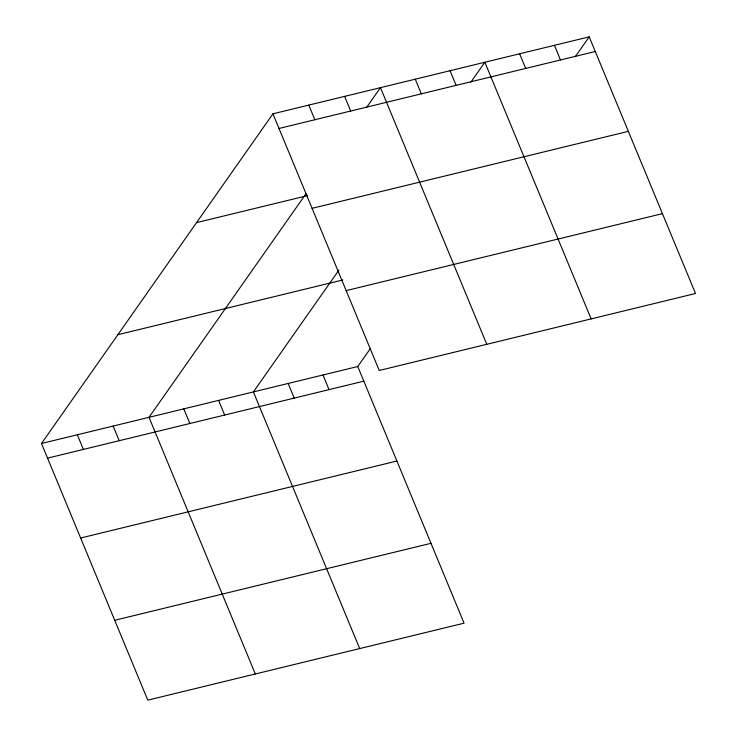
<?xml version="1.0" encoding="UTF-8"?>
<svg xmlns="http://www.w3.org/2000/svg" width="737" height="737" viewBox="0 0 737 737"><rect width="100%" height="100%" fill="white"/><g stroke="black" fill="none" stroke-linecap="round" stroke-linejoin="round"><path stroke-width="1.11" d="M370.49 348.389L357.758 366.519L464.061 623.17L147.787 700.15L41.484 443.499L272.939 113.83L589.213 36.85L695.516 293.501L379.242 370.481L272.939 113.83M306.002 193.73L149.012 417.326L255.324 673.977M366.464 107.602L380.467 87.657L486.779 344.308M338.946 270.055L253.39 391.927L359.693 648.578M470.842 82.194L484.845 62.249L591.148 318.9M575.21 56.795L589.213 36.85M279.001 128.468L595.275 51.498M196.558 222.62L307.347 195.655M312.083 208.331L628.357 131.352M117.856 334.709L342.816 279.959M346.16 290.618L662.443 213.638M41.484 443.499L357.758 366.519M47.546 458.147L363.82 381.167M80.628 538.01L396.902 461.03M114.705 620.287L430.988 543.307M554.417 45.316L560.488 59.964M519.631 53.783L525.693 68.43M450.049 70.724L456.12 85.363M415.263 79.191L421.324 93.829M344.621 96.381L350.692 111.02M308.775 105.105L314.846 119.744M322.972 374.995L329.034 389.633M288.176 383.461L294.238 398.1M218.594 400.394L224.665 415.042M183.808 408.86L189.87 423.508M113.166 426.05L119.237 440.698M77.321 434.775L83.392 449.423"/></g></svg>
